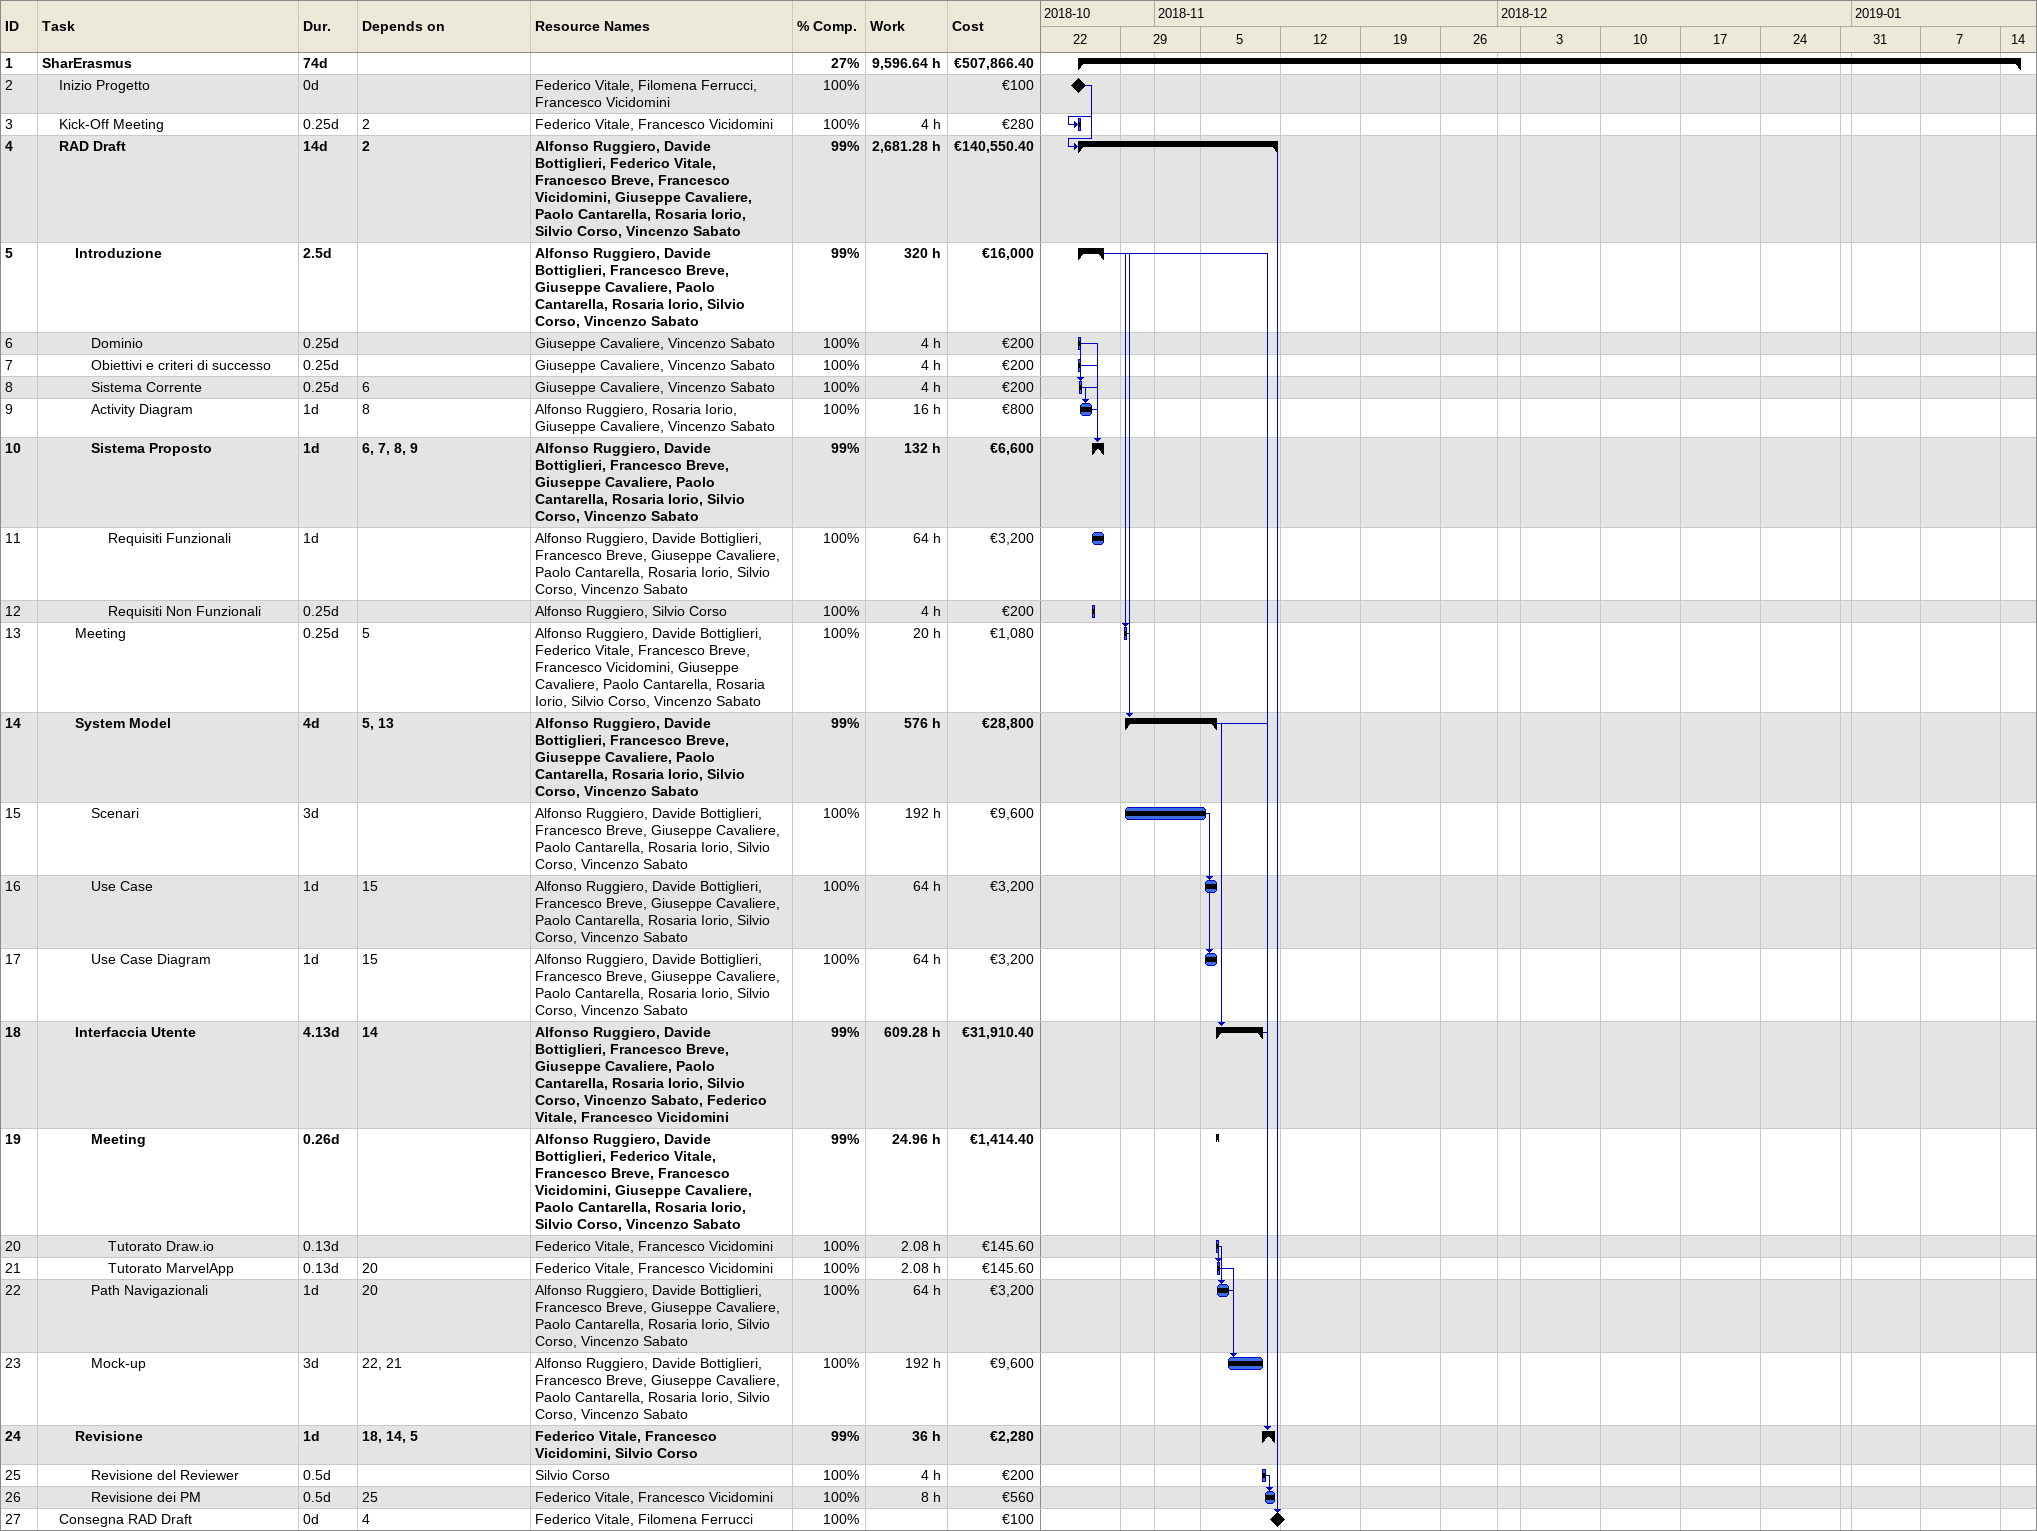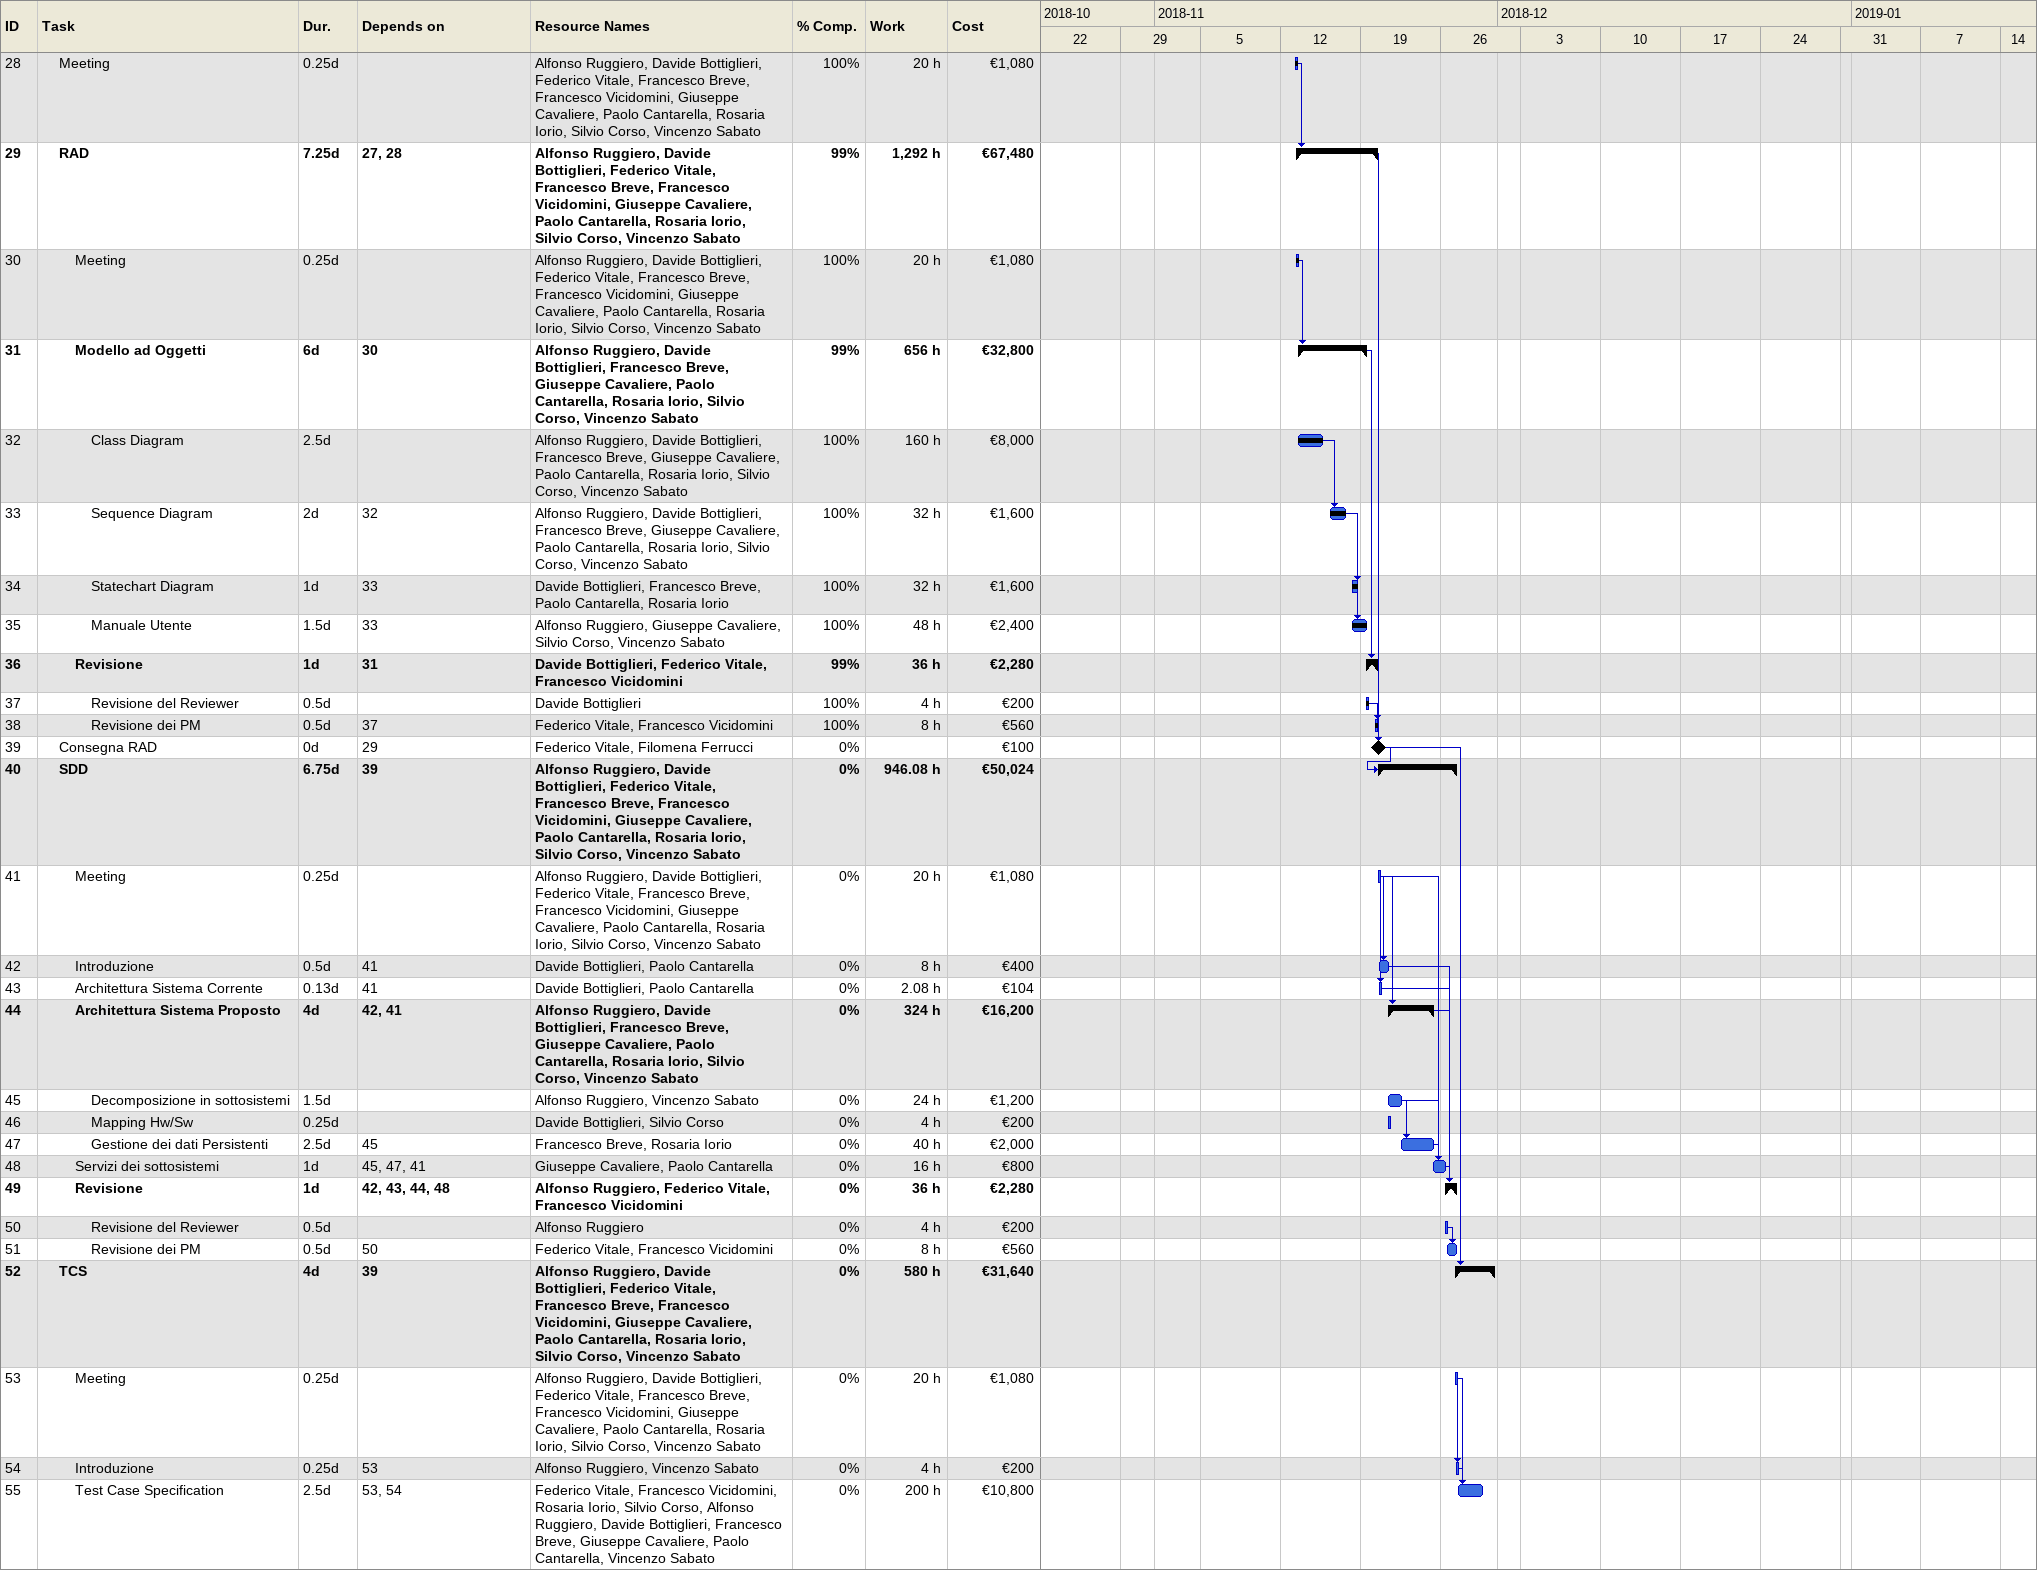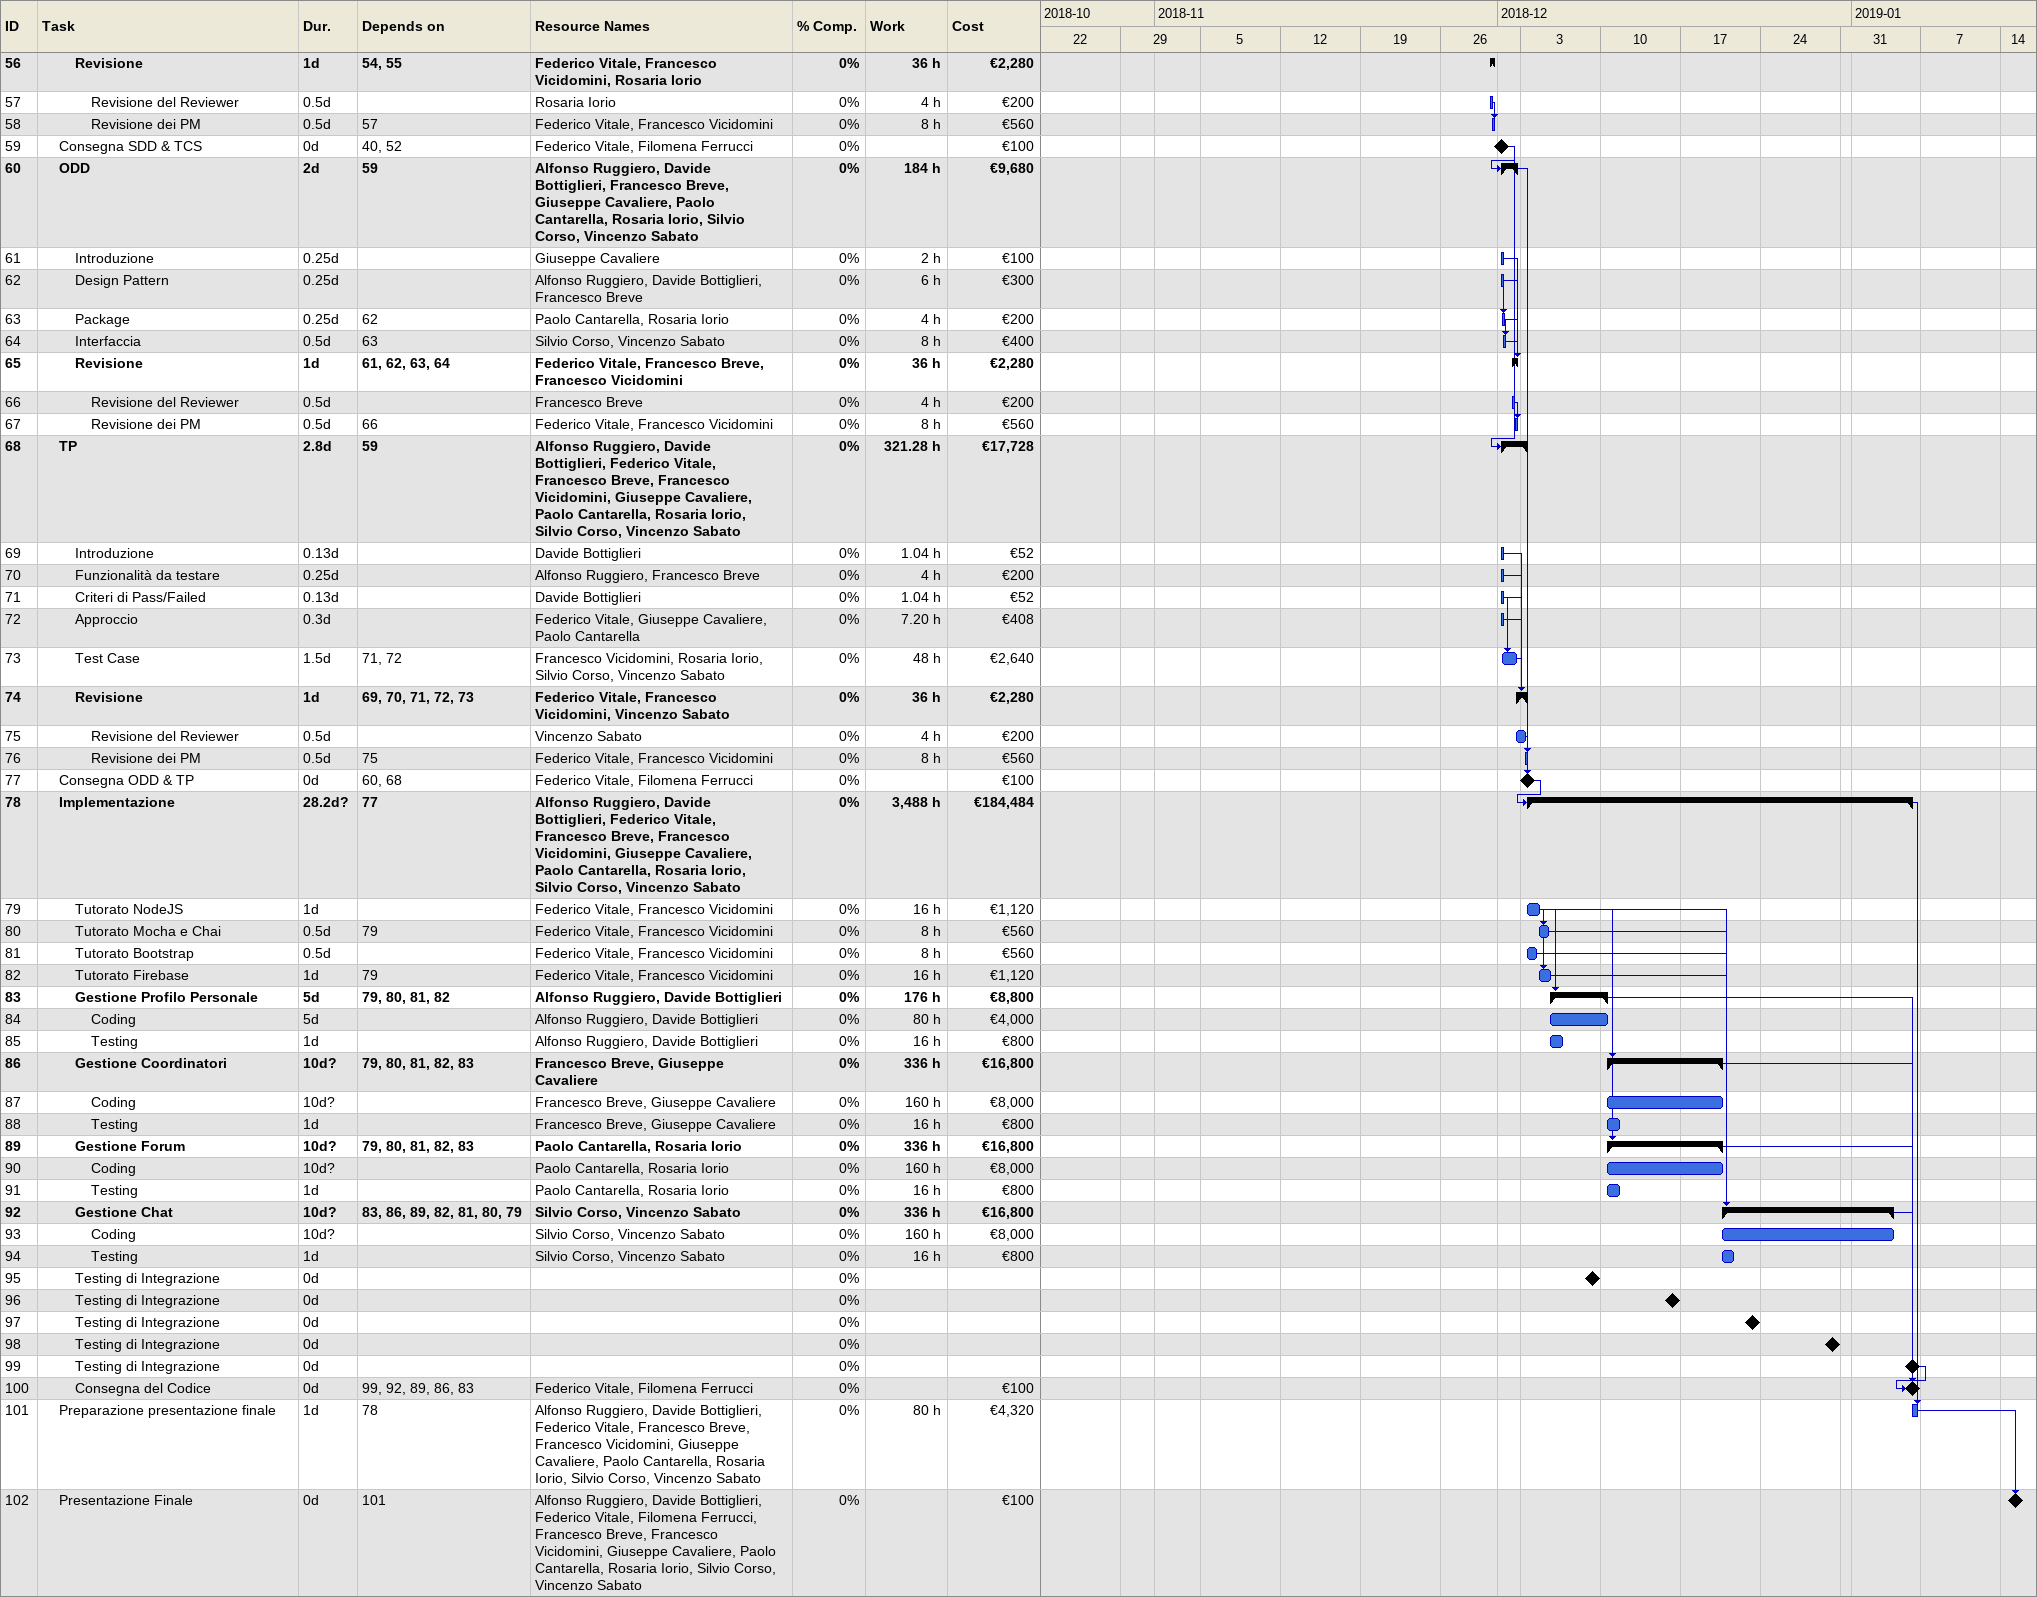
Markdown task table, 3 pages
| ID | Level | Task | Duration | Start | Finish | Predecessors | Resources | % complete | Work (h) | Cost (€) |
|---|---|---|---|---|---|---|---|---|---|---|
| 1 | 1 | **SharErasmus** | 74d | 2018-10-25 | 2019-01-15 |  |  | 27 | 9596.64 | 507866.40 |
| 2 | 2 | Inizio Progetto | 0d | 2018-10-25 | 2018-10-25 |  | Federico Vitale, Filomena Ferrucci, Francesco Vicidomini | 100 |  | 100 |
| 3 | 2 | Kick-Off Meeting | 0.25d | 2018-10-25 | 2018-10-25 | 2 | Federico Vitale, Francesco Vicidomini | 100 | 4 | 280 |
| 4 | 2 | **RAD Draft** | 14d | 2018-10-25 | 2018-11-11 | 2 | Alfonso Ruggiero, Davide Bottiglieri, Federico Vitale, Francesco Breve, Francesco Vicidomini, Giuseppe Cavaliere, Paolo Cantarella, Rosaria Iorio, Silvio Corso, Vincenzo Sabato | 99 | 2681.28 | 140550.40 |
| 5 | 3 | **Introduzione** | 2.5d | 2018-10-25 | 2018-10-27 |  | Alfonso Ruggiero, Davide Bottiglieri, Francesco Breve, Giuseppe Cavaliere, Paolo Cantarella, Rosaria Iorio, Silvio Corso, Vincenzo Sabato | 99 | 320 | 16000 |
| 6 | 4 | Dominio | 0.25d | 2018-10-25 | 2018-10-25 |  | Giuseppe Cavaliere, Vincenzo Sabato | 100 | 4 | 200 |
| 7 | 4 | Obiettivi e criteri di successo | 0.25d | 2018-10-25 | 2018-10-25 |  | Giuseppe Cavaliere, Vincenzo Sabato | 100 | 4 | 200 |
| 8 | 4 | Sistema Corrente | 0.25d | 2018-10-25 | 2018-10-25 | 6 | Giuseppe Cavaliere, Vincenzo Sabato | 100 | 4 | 200 |
| 9 | 4 | Activity Diagram | 1d | 2018-10-25 | 2018-10-26 | 8 | Alfonso Ruggiero, Rosaria Iorio, Giuseppe Cavaliere, Vincenzo Sabato | 100 | 16 | 800 |
| 10 | 4 | **Sistema Proposto** | 1d | 2018-10-26 | 2018-10-27 | 6, 7, 8, 9 | Alfonso Ruggiero, Davide Bottiglieri, Francesco Breve, Giuseppe Cavaliere, Paolo Cantarella, Rosaria Iorio, Silvio Corso, Vincenzo Sabato | 99 | 132 | 6600 |
| 11 | 5 | Requisiti Funzionali | 1d | 2018-10-26 | 2018-10-27 |  | Alfonso Ruggiero, Davide Bottiglieri, Francesco Breve, Giuseppe Cavaliere, Paolo Cantarella, Rosaria Iorio, Silvio Corso, Vincenzo Sabato | 100 | 64 | 3200 |
| 12 | 5 | Requisiti Non Funzionali | 0.25d | 2018-10-26 | 2018-10-26 |  | Alfonso Ruggiero, Silvio Corso | 100 | 4 | 200 |
| 13 | 3 | Meeting | 0.25d | 2018-10-29 | 2018-10-29 | 5 | Alfonso Ruggiero, Davide Bottiglieri, Federico Vitale, Francesco Breve, Francesco Vicidomini, Giuseppe Cavaliere, Paolo Cantarella, Rosaria Iorio, Silvio Corso, Vincenzo Sabato | 100 | 20 | 1080 |
| 14 | 3 | **System Model** | 4d | 2018-10-29 | 2018-11-06 | 5, 13 | Alfonso Ruggiero, Davide Bottiglieri, Francesco Breve, Giuseppe Cavaliere, Paolo Cantarella, Rosaria Iorio, Silvio Corso, Vincenzo Sabato | 99 | 576 | 28800 |
| 15 | 4 | Scenari | 3d | 2018-10-29 | 2018-11-05 |  | Alfonso Ruggiero, Davide Bottiglieri, Francesco Breve, Giuseppe Cavaliere, Paolo Cantarella, Rosaria Iorio, Silvio Corso, Vincenzo Sabato | 100 | 192 | 9600 |
| 16 | 4 | Use Case | 1d | 2018-11-05 | 2018-11-06 | 15 | Alfonso Ruggiero, Davide Bottiglieri, Francesco Breve, Giuseppe Cavaliere, Paolo Cantarella, Rosaria Iorio, Silvio Corso, Vincenzo Sabato | 100 | 64 | 3200 |
| 17 | 4 | Use Case Diagram | 1d | 2018-11-05 | 2018-11-06 | 15 | Alfonso Ruggiero, Davide Bottiglieri, Francesco Breve, Giuseppe Cavaliere, Paolo Cantarella, Rosaria Iorio, Silvio Corso, Vincenzo Sabato | 100 | 64 | 3200 |
| 18 | 3 | **Interfaccia Utente** | 4.13d | 2018-11-06 | 2018-11-10 | 14 | Alfonso Ruggiero, Davide Bottiglieri, Francesco Breve, Giuseppe Cavaliere, Paolo Cantarella, Rosaria Iorio, Silvio Corso, Vincenzo Sabato, Federico Vitale, Francesco Vicidomini | 99 | 609.28 | 31910.40 |
| 19 | 4 | **Meeting** | 0.26d | 2018-11-06 | 2018-11-06 |  | Alfonso Ruggiero, Davide Bottiglieri, Federico Vitale, Francesco Breve, Francesco Vicidomini, Giuseppe Cavaliere, Paolo Cantarella, Rosaria Iorio, Silvio Corso, Vincenzo Sabato | 99 | 24.96 | 1414.40 |
| 20 | 5 | Tutorato Draw.io | 0.13d | 2018-11-06 | 2018-11-06 |  | Federico Vitale, Francesco Vicidomini | 100 | 2.08 | 145.60 |
| 21 | 5 | Tutorato MarvelApp | 0.13d | 2018-11-06 | 2018-11-06 | 20 | Federico Vitale, Francesco Vicidomini | 100 | 2.08 | 145.60 |
| 22 | 4 | Path Navigazionali | 1d | 2018-11-06 | 2018-11-07 | 20 | Alfonso Ruggiero, Davide Bottiglieri, Francesco Breve, Giuseppe Cavaliere, Paolo Cantarella, Rosaria Iorio, Silvio Corso, Vincenzo Sabato | 100 | 64 | 3200 |
| 23 | 4 | Mock-up | 3d | 2018-11-07 | 2018-11-10 | 22, 21 | Alfonso Ruggiero, Davide Bottiglieri, Francesco Breve, Giuseppe Cavaliere, Paolo Cantarella, Rosaria Iorio, Silvio Corso, Vincenzo Sabato | 100 | 192 | 9600 |
| 24 | 3 | **Revisione** | 1d | 2018-11-10 | 2018-11-11 | 18, 14, 5 | Federico Vitale, Francesco Vicidomini, Silvio Corso | 99 | 36 | 2280 |
| 25 | 4 | Revisione del Reviewer | 0.5d | 2018-11-10 | 2018-11-10 |  | Silvio Corso | 100 | 4 | 200 |
| 26 | 4 | Revisione dei PM | 0.5d | 2018-11-10 | 2018-11-11 | 25 | Federico Vitale, Francesco Vicidomini | 100 | 8 | 560 |
| 27 | 2 | Consegna RAD Draft | 0d | 2018-11-11 | 2018-11-11 | 4 | Federico Vitale, Filomena Ferrucci | 100 |  | 100 |
| 28 | 2 | Meeting | 0.25d | 2018-11-13 | 2018-11-13 |  | Alfonso Ruggiero, Davide Bottiglieri, Federico Vitale, Francesco Breve, Francesco Vicidomini, Giuseppe Cavaliere, Paolo Cantarella, Rosaria Iorio, Silvio Corso, Vincenzo Sabato | 100 | 20 | 1080 |
| 29 | 2 | **RAD** | 7.25d | 2018-11-13 | 2018-11-20 | 27, 28 | Alfonso Ruggiero, Davide Bottiglieri, Federico Vitale, Francesco Breve, Francesco Vicidomini, Giuseppe Cavaliere, Paolo Cantarella, Rosaria Iorio, Silvio Corso, Vincenzo Sabato | 99 | 1292 | 67480 |
| 30 | 3 | Meeting | 0.25d | 2018-11-13 | 2018-11-13 |  | Alfonso Ruggiero, Davide Bottiglieri, Federico Vitale, Francesco Breve, Francesco Vicidomini, Giuseppe Cavaliere, Paolo Cantarella, Rosaria Iorio, Silvio Corso, Vincenzo Sabato | 100 | 20 | 1080 |
| 31 | 3 | **Modello ad Oggetti** | 6d | 2018-11-13 | 2018-11-19 | 30 | Alfonso Ruggiero, Davide Bottiglieri, Francesco Breve, Giuseppe Cavaliere, Paolo Cantarella, Rosaria Iorio, Silvio Corso, Vincenzo Sabato | 99 | 656 | 32800 |
| 32 | 4 | Class Diagram | 2.5d | 2018-11-13 | 2018-11-15 |  | Alfonso Ruggiero, Davide Bottiglieri, Francesco Breve, Giuseppe Cavaliere, Paolo Cantarella, Rosaria Iorio, Silvio Corso, Vincenzo Sabato | 100 | 160 | 8000 |
| 33 | 4 | Sequence Diagram | 2d | 2018-11-16 | 2018-11-17 | 32 | Alfonso Ruggiero, Davide Bottiglieri, Francesco Breve, Giuseppe Cavaliere, Paolo Cantarella, Rosaria Iorio, Silvio Corso, Vincenzo Sabato | 100 | 32 | 1600 |
| 34 | 4 | Statechart Diagram | 1d | 2018-11-18 | 2018-11-18 | 33 | Davide Bottiglieri, Francesco Breve, Paolo Cantarella, Rosaria Iorio | 100 | 32 | 1600 |
| 35 | 4 | Manuale Utente | 1.5d | 2018-11-18 | 2018-11-19 | 33 | Alfonso Ruggiero, Giuseppe Cavaliere, Silvio Corso, Vincenzo Sabato | 100 | 48 | 2400 |
| 36 | 3 | **Revisione** | 1d | 2018-11-19 | 2018-11-20 | 31 | Davide Bottiglieri, Federico Vitale, Francesco Vicidomini | 99 | 36 | 2280 |
| 37 | 4 | Revisione del Reviewer | 0.5d | 2018-11-19 | 2018-11-19 |  | Davide Bottiglieri | 100 | 4 | 200 |
| 38 | 4 | Revisione dei PM | 0.5d | 2018-11-20 | 2018-11-20 | 37 | Federico Vitale, Francesco Vicidomini | 100 | 8 | 560 |
| 39 | 2 | Consegna RAD | 0d | 2018-11-20 | 2018-11-20 | 29 | Federico Vitale, Filomena Ferrucci | 0 |  | 100 |
| 40 | 2 | **SDD** | 6.75d | 2018-11-20 | 2018-11-27 | 39 | Alfonso Ruggiero, Davide Bottiglieri, Federico Vitale, Francesco Breve, Francesco Vicidomini, Giuseppe Cavaliere, Paolo Cantarella, Rosaria Iorio, Silvio Corso, Vincenzo Sabato | 0 | 946.08 | 50024 |
| 41 | 3 | Meeting | 0.25d | 2018-11-20 | 2018-11-20 |  | Alfonso Ruggiero, Davide Bottiglieri, Federico Vitale, Francesco Breve, Francesco Vicidomini, Giuseppe Cavaliere, Paolo Cantarella, Rosaria Iorio, Silvio Corso, Vincenzo Sabato | 0 | 20 | 1080 |
| 42 | 3 | Introduzione | 0.5d | 2018-11-20 | 2018-11-21 | 41 | Davide Bottiglieri, Paolo Cantarella | 0 | 8 | 400 |
| 43 | 3 | Architettura Sistema Corrente | 0.13d | 2018-11-20 | 2018-11-20 | 41 | Davide Bottiglieri, Paolo Cantarella | 0 | 2.08 | 104 |
| 44 | 3 | **Architettura Sistema Proposto** | 4d | 2018-11-21 | 2018-11-25 | 42, 41 | Alfonso Ruggiero, Davide Bottiglieri, Francesco Breve, Giuseppe Cavaliere, Paolo Cantarella, Rosaria Iorio, Silvio Corso, Vincenzo Sabato | 0 | 324 | 16200 |
| 45 | 4 | Decomposizione in sottosistemi | 1.5d | 2018-11-21 | 2018-11-22 |  | Alfonso Ruggiero, Vincenzo Sabato | 0 | 24 | 1200 |
| 46 | 4 | Mapping Hw/Sw | 0.25d | 2018-11-21 | 2018-11-21 |  | Davide Bottiglieri, Silvio Corso | 0 | 4 | 200 |
| 47 | 4 | Gestione dei dati Persistenti | 2.5d | 2018-11-22 | 2018-11-25 | 45 | Francesco Breve, Rosaria Iorio | 0 | 40 | 2000 |
| 48 | 3 | Servizi dei sottosistemi | 1d | 2018-11-25 | 2018-11-26 | 45, 47, 41 | Giuseppe Cavaliere, Paolo Cantarella | 0 | 16 | 800 |
| 49 | 3 | **Revisione** | 1d | 2018-11-26 | 2018-11-27 | 42, 43, 44, 48 | Alfonso Ruggiero, Federico Vitale, Francesco Vicidomini | 0 | 36 | 2280 |
| 50 | 4 | Revisione del Reviewer | 0.5d | 2018-11-26 | 2018-11-26 |  | Alfonso Ruggiero | 0 | 4 | 200 |
| 51 | 4 | Revisione dei PM | 0.5d | 2018-11-26 | 2018-11-27 | 50 | Federico Vitale, Francesco Vicidomini | 0 | 8 | 560 |
| 52 | 2 | **TCS** | 4d | 2018-11-27 | 2018-11-30 | 39 | Alfonso Ruggiero, Davide Bottiglieri, Federico Vitale, Francesco Breve, Francesco Vicidomini, Giuseppe Cavaliere, Paolo Cantarella, Rosaria Iorio, Silvio Corso, Vincenzo Sabato | 0 | 580 | 31640 |
| 53 | 3 | Meeting | 0.25d | 2018-11-27 | 2018-11-27 |  | Alfonso Ruggiero, Davide Bottiglieri, Federico Vitale, Francesco Breve, Francesco Vicidomini, Giuseppe Cavaliere, Paolo Cantarella, Rosaria Iorio, Silvio Corso, Vincenzo Sabato | 0 | 20 | 1080 |
| 54 | 3 | Introduzione | 0.25d | 2018-11-27 | 2018-11-27 | 53 | Alfonso Ruggiero, Vincenzo Sabato | 0 | 4 | 200 |
| 55 | 3 | Test Case Specification | 2.5d | 2018-11-27 | 2018-11-29 | 53, 54 | Federico Vitale, Francesco Vicidomini, Rosaria Iorio, Silvio Corso, Alfonso Ruggiero, Davide Bottiglieri, Francesco Breve, Giuseppe Cavaliere, Paolo Cantarella, Vincenzo Sabato | 0 | 200 | 10800 |
| 56 | 3 | **Revisione** | 1d | 2018-11-30 | 2018-11-30 | 54, 55 | Federico Vitale, Francesco Vicidomini, Rosaria Iorio | 0 | 36 | 2280 |
| 57 | 4 | Revisione del Reviewer | 0.5d | 2018-11-30 | 2018-11-30 |  | Rosaria Iorio | 0 | 4 | 200 |
| 58 | 4 | Revisione dei PM | 0.5d | 2018-11-30 | 2018-11-30 | 57 | Federico Vitale, Francesco Vicidomini | 0 | 8 | 560 |
| 59 | 2 | Consegna SDD & TCS | 0d | 2018-12-01 | 2018-12-01 | 40, 52 | Federico Vitale, Filomena Ferrucci | 0 |  | 100 |
| 60 | 2 | **ODD** | 2d | 2018-12-01 | 2018-12-02 | 59 | Alfonso Ruggiero, Davide Bottiglieri, Francesco Breve, Giuseppe Cavaliere, Paolo Cantarella, Rosaria Iorio, Silvio Corso, Vincenzo Sabato | 0 | 184 | 9680 |
| 61 | 3 | Introduzione | 0.25d | 2018-12-01 | 2018-12-01 |  | Giuseppe Cavaliere | 0 | 2 | 100 |
| 62 | 3 | Design Pattern | 0.25d | 2018-12-01 | 2018-12-01 |  | Alfonso Ruggiero, Davide Bottiglieri, Francesco Breve | 0 | 6 | 300 |
| 63 | 3 | Package | 0.25d | 2018-12-01 | 2018-12-01 | 62 | Paolo Cantarella, Rosaria Iorio | 0 | 4 | 200 |
| 64 | 3 | Interfaccia | 0.5d | 2018-12-01 | 2018-12-01 | 63 | Silvio Corso, Vincenzo Sabato | 0 | 8 | 400 |
| 65 | 3 | **Revisione** | 1d | 2018-12-02 | 2018-12-02 | 61, 62, 63, 64 | Federico Vitale, Francesco Breve, Francesco Vicidomini | 0 | 36 | 2280 |
| 66 | 4 | Revisione del Reviewer | 0.5d | 2018-12-02 | 2018-12-02 |  | Francesco Breve | 0 | 4 | 200 |
| 67 | 4 | Revisione dei PM | 0.5d | 2018-12-02 | 2018-12-02 | 66 | Federico Vitale, Francesco Vicidomini | 0 | 8 | 560 |
| 68 | 2 | **TP** | 2.8d | 2018-12-01 | 2018-12-03 | 59 | Alfonso Ruggiero, Davide Bottiglieri, Federico Vitale, Francesco Breve, Francesco Vicidomini, Giuseppe Cavaliere, Paolo Cantarella, Rosaria Iorio, Silvio Corso, Vincenzo Sabato | 0 | 321.28 | 17728 |
| 69 | 3 | Introduzione | 0.13d | 2018-12-01 | 2018-12-01 |  | Davide Bottiglieri | 0 | 1.04 | 52 |
| 70 | 3 | Funzionalità da testare | 0.25d | 2018-12-01 | 2018-12-01 |  | Alfonso Ruggiero, Francesco Breve | 0 | 4 | 200 |
| 71 | 3 | Criteri di Pass/Failed | 0.13d | 2018-12-01 | 2018-12-01 |  | Davide Bottiglieri | 0 | 1.04 | 52 |
| 72 | 3 | Approccio | 0.3d | 2018-12-01 | 2018-12-01 |  | Federico Vitale, Giuseppe Cavaliere, Paolo Cantarella | 0 | 7.20 | 408 |
| 73 | 3 | Test Case | 1.5d | 2018-12-01 | 2018-12-02 | 71, 72 | Francesco Vicidomini, Rosaria Iorio, Silvio Corso, Vincenzo Sabato | 0 | 48 | 2640 |
| 74 | 3 | **Revisione** | 1d | 2018-12-02 | 2018-12-03 | 69, 70, 71, 72, 73 | Federico Vitale, Francesco Vicidomini, Vincenzo Sabato | 0 | 36 | 2280 |
| 75 | 4 | Revisione del Reviewer | 0.5d | 2018-12-02 | 2018-12-03 |  | Vincenzo Sabato | 0 | 4 | 200 |
| 76 | 4 | Revisione dei PM | 0.5d | 2018-12-03 | 2018-12-03 | 75 | Federico Vitale, Francesco Vicidomini | 0 | 8 | 560 |
| 77 | 2 | Consegna ODD & TP | 0d | 2018-12-03 | 2018-12-03 | 60, 68 | Federico Vitale, Filomena Ferrucci | 0 |  | 100 |
| 78 | 2 | **Implementazione** | 28.2d? | 2018-12-03 | 2019-01-06 | 77 | Alfonso Ruggiero, Davide Bottiglieri, Federico Vitale, Francesco Breve, Francesco Vicidomini, Giuseppe Cavaliere, Paolo Cantarella, Rosaria Iorio, Silvio Corso, Vincenzo Sabato | 0 | 3488 | 184484 |
| 79 | 3 | Tutorato NodeJS | 1d | 2018-12-03 | 2018-12-04 |  | Federico Vitale, Francesco Vicidomini | 0 | 16 | 1120 |
| 80 | 3 | Tutorato Mocha e Chai | 0.5d | 2018-12-04 | 2018-12-05 | 79 | Federico Vitale, Francesco Vicidomini | 0 | 8 | 560 |
| 81 | 3 | Tutorato Bootstrap | 0.5d | 2018-12-03 | 2018-12-04 |  | Federico Vitale, Francesco Vicidomini | 0 | 8 | 560 |
| 82 | 3 | Tutorato Firebase | 1d | 2018-12-04 | 2018-12-05 | 79 | Federico Vitale, Francesco Vicidomini | 0 | 16 | 1120 |
| 83 | 3 | **Gestione Profilo Personale** | 5d | 2018-12-05 | 2018-12-10 | 79, 80, 81, 82 | Alfonso Ruggiero, Davide Bottiglieri | 0 | 176 | 8800 |
| 84 | 4 | Coding | 5d | 2018-12-05 | 2018-12-10 |  | Alfonso Ruggiero, Davide Bottiglieri | 0 | 80 | 4000 |
| 85 | 4 | Testing | 1d | 2018-12-05 | 2018-12-06 |  | Alfonso Ruggiero, Davide Bottiglieri | 0 | 16 | 800 |
| 86 | 3 | **Gestione Coordinatori** | 10d? | 2018-12-10 | 2018-12-20 | 79, 80, 81, 82, 83 | Francesco Breve, Giuseppe Cavaliere | 0 | 336 | 16800 |
| 87 | 4 | Coding | 10d? | 2018-12-10 | 2018-12-20 |  | Francesco Breve, Giuseppe Cavaliere | 0 | 160 | 8000 |
| 88 | 4 | Testing | 1d | 2018-12-10 | 2018-12-11 |  | Francesco Breve, Giuseppe Cavaliere | 0 | 16 | 800 |
| 89 | 3 | **Gestione Forum** | 10d? | 2018-12-10 | 2018-12-20 | 79, 80, 81, 82, 83 | Paolo Cantarella, Rosaria Iorio | 0 | 336 | 16800 |
| 90 | 4 | Coding | 10d? | 2018-12-10 | 2018-12-20 |  | Paolo Cantarella, Rosaria Iorio | 0 | 160 | 8000 |
| 91 | 4 | Testing | 1d | 2018-12-10 | 2018-12-11 |  | Paolo Cantarella, Rosaria Iorio | 0 | 16 | 800 |
| 92 | 3 | **Gestione Chat** | 10d? | 2018-12-20 | 2019-01-04 | 83, 86, 89, 82, 81, 80, 79 | Silvio Corso, Vincenzo Sabato | 0 | 336 | 16800 |
| 93 | 4 | Coding | 10d? | 2018-12-20 | 2019-01-04 |  | Silvio Corso, Vincenzo Sabato | 0 | 160 | 8000 |
| 94 | 4 | Testing | 1d | 2018-12-20 | 2018-12-21 |  | Silvio Corso, Vincenzo Sabato | 0 | 16 | 800 |
| 95 | 3 | Testing di Integrazione | 0d | 2018-12-09 | 2018-12-09 |  |  | 0 |  |  |
| 96 | 3 | Testing di Integrazione | 0d | 2018-12-16 | 2018-12-16 |  |  | 0 |  |  |
| 97 | 3 | Testing di Integrazione | 0d | 2018-12-23 | 2018-12-23 |  |  | 0 |  |  |
| 98 | 3 | Testing di Integrazione | 0d | 2018-12-30 | 2018-12-30 |  |  | 0 |  |  |
| 99 | 3 | Testing di Integrazione | 0d | 2019-01-06 | 2019-01-06 |  |  | 0 |  |  |
| 100 | 3 | Consegna del Codice | 0d | 2019-01-06 | 2019-01-06 | 99, 92, 89, 86, 83 | Federico Vitale, Filomena Ferrucci | 0 |  | 100 |
| 101 | 2 | Preparazione presentazione finale | 1d | 2019-01-06 | 2019-01-06 | 78 | Alfonso Ruggiero, Davide Bottiglieri, Federico Vitale, Francesco Breve, Francesco Vicidomini, Giuseppe Cavaliere, Paolo Cantarella, Rosaria Iorio, Silvio Corso, Vincenzo Sabato | 0 | 80 | 4320 |
| 102 | 2 | Presentazione Finale | 0d | 2019-01-15 | 2019-01-15 | 101 | Alfonso Ruggiero, Davide Bottiglieri, Federico Vitale, Filomena Ferrucci, Francesco Breve, Francesco Vicidomini, Giuseppe Cavaliere, Paolo Cantarella, Rosaria Iorio, Silvio Corso, Vincenzo Sabato | 0 |  | 100 |
